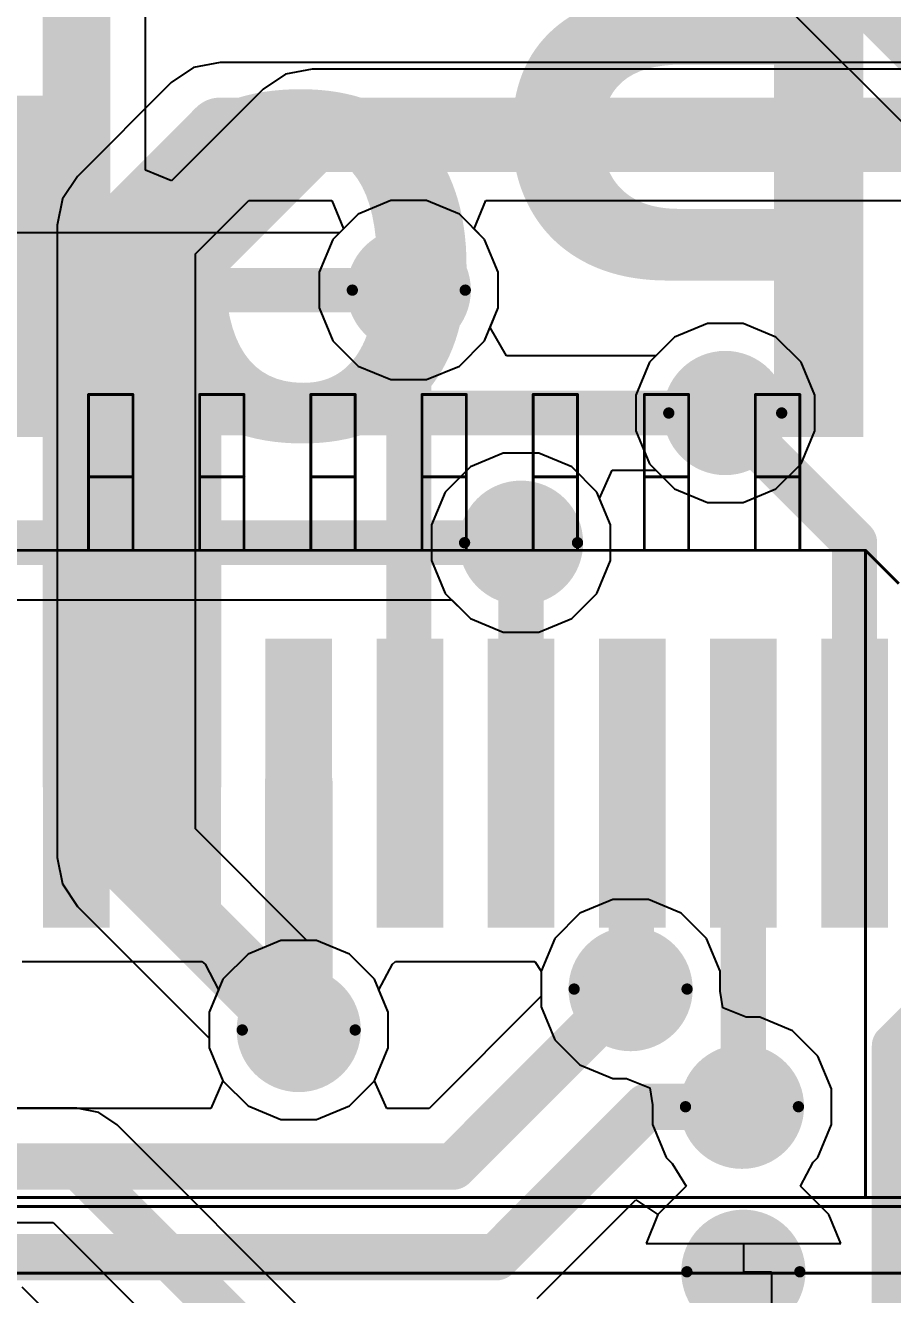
# Model space of a CAD drawing. Header units: inches. Extents: x 0 to 323, y -26 to 38.
# Drawn here: x 25.02 to 28.92, y 2.67 to 8.38 of the extents above; entities that cross this region are included whole.
import ezdxf

# ---------------------------------------------------------------- set-up
doc = ezdxf.new("R2010")
doc.units = ezdxf.units.IN
for name, color, linetype in [('Bottom Layer', 5, 'Continuous'), ('Bottom Overlay', 54, 'Continuous'), ('Bottom Solder', 6, 'Continuous'), ('Drill Drawing', 1, 'Continuous'), ('GND', 76, 'Continuous'), ('Mechanical 3', 76, 'Continuous'), ('Power', 16, 'Continuous'), ('Top Layer', 1, 'Continuous'), ('Top Paste', 8, 'Continuous'), ('Top Solder', 216, 'Continuous'), ('Via Holes', 16, 'Continuous')]:
    doc.layers.add(name, color=color, linetype=linetype)
doc.styles.add('Arial_Bold', font='', dxfattribs={"height": 0.2})
doc.styles.get('Arial_Bold').set_extended_font_data('Arial', bold=True)

# ---------------------------------------------------------------- blocks, each defined once
blk = doc.blocks.new('AFC01_S15FCC_00_25')
at = {"layer": 'Top Layer'}
for points in [[(-2.35, 0.69), (-2.65, 0.69), (-2.65, 1.99), (-2.35, 1.99)], [(-1.85, 0.69), (-2.15, 0.69), (-2.15, 1.99), (-1.85, 1.99)], [(-1.35, 0.69), (-1.65, 0.69), (-1.65, 1.99), (-1.35, 1.99)], [(-0.85, 0.69), (-1.15, 0.69), (-1.15, 1.99), (-0.85, 1.99)], [(-0.35, 0.69), (-0.65, 0.69), (-0.65, 1.99), (-0.35, 1.99)], [(0.15, 0.69), (-0.15, 0.69), (-0.15, 1.99), (0.15, 1.99)], [(0.65, 0.69), (0.35, 0.69), (0.35, 1.99), (0.65, 1.99)], [(1.15, 0.69), (0.85, 0.69), (0.85, 1.99), (1.15, 1.99)]]:
    blk.add_hatch(color=1, dxfattribs=at).paths.add_polyline_path(points)
at = {"layer": 'Top Paste'}
for points in [[(-2.35, 0.69), (-2.65, 0.69), (-2.65, 1.99), (-2.35, 1.99)], [(-1.85, 0.69), (-2.15, 0.69), (-2.15, 1.99), (-1.85, 1.99)], [(-1.35, 0.69), (-1.65, 0.69), (-1.65, 1.99), (-1.35, 1.99)], [(-0.85, 0.69), (-1.15, 0.69), (-1.15, 1.99), (-0.85, 1.99)], [(-0.35, 0.69), (-0.65, 0.69), (-0.65, 1.99), (-0.35, 1.99)], [(0.15, 0.69), (-0.15, 0.69), (-0.15, 1.99), (0.15, 1.99)], [(0.65, 0.69), (0.35, 0.69), (0.35, 1.99), (0.65, 1.99)], [(1.15, 0.69), (0.85, 0.69), (0.85, 1.99), (1.15, 1.99)]]:
    blk.add_hatch(color=8, dxfattribs=at).paths.add_polyline_path(points)
at = {"layer": 'Top Solder'}
for points in [[(-2.35, 0.69), (-2.65, 0.69), (-2.65, 1.99), (-2.35, 1.99)], [(-1.85, 0.69), (-2.15, 0.69), (-2.15, 1.99), (-1.85, 1.99)], [(-1.35, 0.69), (-1.65, 0.69), (-1.65, 1.99), (-1.35, 1.99)], [(-0.85, 0.69), (-1.15, 0.69), (-1.15, 1.99), (-0.85, 1.99)], [(-0.35, 0.69), (-0.65, 0.69), (-0.65, 1.99), (-0.35, 1.99)], [(0.15, 0.69), (-0.15, 0.69), (-0.15, 1.99), (0.15, 1.99)], [(0.65, 0.69), (0.35, 0.69), (0.35, 1.99), (0.65, 1.99)], [(1.15, 0.69), (0.85, 0.69), (0.85, 1.99), (1.15, 1.99)]]:
    blk.add_hatch(color=216, dxfattribs=at).paths.add_polyline_path(points)

msp = doc.modelspace()

# ---------------------------------------------------------------- hatches: boundary and pattern name
at = {"layer": 'Bottom Layer'}
h = msp.add_hatch(color=5, dxfattribs=at)
edge = h.paths.add_edge_path()
edge.add_arc((26.745, 7.1862), 0.25, 0, 360)
h = msp.add_hatch(color=5, dxfattribs=at)
edge = h.paths.add_edge_path()
edge.add_arc((28.1684, 6.6338), 0.25, 0, 360)
h = msp.add_hatch(color=5, dxfattribs=at)
edge = h.paths.add_edge_path()
edge.add_arc((27.25, 6.0506), 0.25, 0, 360)
h = msp.add_hatch(color=5, dxfattribs=at)
edge = h.paths.add_edge_path()
edge.add_arc((27.7428, 4.044), 0.25, 0, 360)
h = msp.add_hatch(color=5, dxfattribs=at)
edge = h.paths.add_edge_path()
edge.add_arc((26.25, 3.8601), 0.25, 0, 360)
h = msp.add_hatch(color=5, dxfattribs=at)
edge = h.paths.add_edge_path()
edge.add_arc((28.2437, 3.515), 0.25, 0, 360)
h = msp.add_hatch(color=5, dxfattribs=at)
edge = h.paths.add_edge_path()
edge.add_arc((28.25, 2.773), 0.25, 0, 360)
at = {"layer": 'Bottom Solder'}
h = msp.add_hatch(color=6, dxfattribs=at)
edge = h.paths.add_edge_path()
edge.add_arc((26.745, 7.1862), 0.15, 0, 360)
h = msp.add_hatch(color=6, dxfattribs=at)
edge = h.paths.add_edge_path()
edge.add_arc((28.1684, 6.6338), 0.15, 0, 360)
h = msp.add_hatch(color=6, dxfattribs=at)
edge = h.paths.add_edge_path()
edge.add_arc((27.25, 6.0506), 0.15, 0, 360)
h = msp.add_hatch(color=6, dxfattribs=at)
edge = h.paths.add_edge_path()
edge.add_arc((27.7428, 4.044), 0.15, 0, 360)
h = msp.add_hatch(color=6, dxfattribs=at)
edge = h.paths.add_edge_path()
edge.add_arc((26.25, 3.8601), 0.15, 0, 360)
h = msp.add_hatch(color=6, dxfattribs=at)
edge = h.paths.add_edge_path()
edge.add_arc((28.2437, 3.515), 0.15, 0, 360)
h = msp.add_hatch(color=6, dxfattribs=at)
edge = h.paths.add_edge_path()
edge.add_arc((28.25, 2.773), 0.15, 0, 360)
at = {"layer": 'GND'}
h = msp.add_hatch(color=76, dxfattribs=at)
edge = h.paths.add_edge_path()
edge.add_arc((26.745, 7.1862), 0.25, 0, 360)
h = msp.add_hatch(color=76, dxfattribs=at)
edge = h.paths.add_edge_path()
edge.add_arc((28.1684, 6.6338), 0.25, 0, 360)
h = msp.add_hatch(color=76, dxfattribs=at)
edge = h.paths.add_edge_path()
edge.add_arc((27.25, 6.0506), 0.25, 0, 360)
h = msp.add_hatch(color=76, dxfattribs=at)
edge = h.paths.add_edge_path()
edge.add_arc((27.7428, 4.044), 0.25, 0, 360)
h = msp.add_hatch(color=76, dxfattribs=at)
edge = h.paths.add_edge_path()
edge.add_arc((26.25, 3.8601), 0.25, 0, 360)
h = msp.add_hatch(color=76, dxfattribs=at)
edge = h.paths.add_edge_path()
edge.add_arc((28.2437, 3.515), 0.25, 0, 360)
h = msp.add_hatch(color=76, dxfattribs=at)
edge = h.paths.add_edge_path()
edge.add_arc((28.25, 2.773), 0.25, 0, 360)
at = {"layer": 'Power'}
h = msp.add_hatch(color=16, dxfattribs=at)
edge = h.paths.add_edge_path()
edge.add_arc((26.745, 7.1862), 0.25, 0, 360)
h = msp.add_hatch(color=16, dxfattribs=at)
edge = h.paths.add_edge_path()
edge.add_arc((28.1684, 6.6338), 0.25, 0, 360)
h = msp.add_hatch(color=16, dxfattribs=at)
edge = h.paths.add_edge_path()
edge.add_arc((27.25, 6.0506), 0.25, 0, 360)
h = msp.add_hatch(color=16, dxfattribs=at)
edge = h.paths.add_edge_path()
edge.add_arc((27.7428, 4.044), 0.25, 0, 360)
h = msp.add_hatch(color=16, dxfattribs=at)
edge = h.paths.add_edge_path()
edge.add_arc((26.25, 3.8601), 0.25, 0, 360)
h = msp.add_hatch(color=16, dxfattribs=at)
edge = h.paths.add_edge_path()
edge.add_arc((28.2437, 3.515), 0.25, 0, 360)
h = msp.add_hatch(color=16, dxfattribs=at)
edge = h.paths.add_edge_path()
edge.add_arc((28.25, 2.773), 0.25, 0, 360)
at = {"layer": 'Top Layer'}
h = msp.add_hatch(color=1, dxfattribs=at)
edge = h.paths.add_edge_path()
edge.add_arc((26.745, 7.1862), 0.25, 0, 360)
h = msp.add_hatch(color=1, dxfattribs=at)
edge = h.paths.add_edge_path()
edge.add_arc((28.1684, 6.6338), 0.25, 0, 360)
h = msp.add_hatch(color=1, dxfattribs=at)
edge = h.paths.add_edge_path()
edge.add_arc((27.25, 6.0506), 0.25, 0, 360)
h = msp.add_hatch(color=1, dxfattribs=at)
edge = h.paths.add_edge_path()
edge.add_arc((27.7428, 4.044), 0.25, 0, 360)
h = msp.add_hatch(color=1, dxfattribs=at)
edge = h.paths.add_edge_path()
edge.add_arc((26.25, 3.8601), 0.25, 0, 360)
h = msp.add_hatch(color=1, dxfattribs=at)
edge = h.paths.add_edge_path()
edge.add_arc((28.2437, 3.515), 0.25, 0, 360)
h = msp.add_hatch(color=1, dxfattribs=at)
edge = h.paths.add_edge_path()
edge.add_arc((28.25, 2.773), 0.25, 0, 360)
at = {"layer": 'Top Solder'}
h = msp.add_hatch(color=216, dxfattribs=at)
edge = h.paths.add_edge_path()
edge.add_arc((26.745, 7.1862), 0.15, 0, 360)
h = msp.add_hatch(color=216, dxfattribs=at)
edge = h.paths.add_edge_path()
edge.add_arc((28.1684, 6.6338), 0.15, 0, 360)
h = msp.add_hatch(color=216, dxfattribs=at)
edge = h.paths.add_edge_path()
edge.add_arc((27.25, 6.0506), 0.15, 0, 360)
h = msp.add_hatch(color=216, dxfattribs=at)
edge = h.paths.add_edge_path()
edge.add_arc((27.7428, 4.044), 0.15, 0, 360)
h = msp.add_hatch(color=216, dxfattribs=at)
edge = h.paths.add_edge_path()
edge.add_arc((26.25, 3.8601), 0.15, 0, 360)
h = msp.add_hatch(color=216, dxfattribs=at)
edge = h.paths.add_edge_path()
edge.add_arc((28.2437, 3.515), 0.15, 0, 360)
h = msp.add_hatch(color=216, dxfattribs=at)
edge = h.paths.add_edge_path()
edge.add_arc((28.25, 2.773), 0.15, 0, 360)
at = {"layer": 'Via Holes'}
h = msp.add_hatch(color=7, dxfattribs=at)
edge = h.paths.add_edge_path()
edge.add_arc((26.745, 7.1862), 0.15, 0, 360)
h = msp.add_hatch(color=7, dxfattribs=at)
edge = h.paths.add_edge_path()
edge.add_arc((28.1684, 6.6338), 0.15, 0, 360)
h = msp.add_hatch(color=7, dxfattribs=at)
edge = h.paths.add_edge_path()
edge.add_arc((27.25, 6.0506), 0.15, 0, 360)
h = msp.add_hatch(color=7, dxfattribs=at)
edge = h.paths.add_edge_path()
edge.add_arc((27.7428, 4.044), 0.15, 0, 360)
h = msp.add_hatch(color=7, dxfattribs=at)
edge = h.paths.add_edge_path()
edge.add_arc((26.25, 3.8601), 0.15, 0, 360)
h = msp.add_hatch(color=7, dxfattribs=at)
edge = h.paths.add_edge_path()
edge.add_arc((28.2437, 3.515), 0.15, 0, 360)
h = msp.add_hatch(color=7, dxfattribs=at)
edge = h.paths.add_edge_path()
edge.add_arc((28.25, 2.773), 0.15, 0, 360)

# ---------------------------------------------------------------- linework, layer by layer
at = {"layer": 'Bottom Layer'}
for p, q in [((25.7774, 8.1865), (25.6766, 8.1191)), ((25.8963, 8.2102), (25.7774, 8.1865)), ((32.7593, 8.2102), (25.8963, 8.2102)), ((25.6766, 8.1191), (25.2548, 7.6973)), ((25.2548, 7.6973), (25.1874, 7.5965)), ((25.1874, 7.5965), (25.1637, 7.4776)), ((25.7853, 7.3488), (26.0251, 7.5886)), ((26.0251, 7.5886), (26.3987, 7.5886)), ((26.3987, 7.5886), (26.4513, 7.4616)), ((27.0387, 7.4616), (27.0913, 7.5886)), ((27.0913, 7.5886), (32.888, 7.5886)), ((25.1637, 7.4776), (25.1637, 4.6356)), ((26.4513, 7.4616), (26.4039, 7.4142)), ((27.0862, 7.4142), (27.0387, 7.4616)), ((26.4039, 7.4142), (26.3426, 7.2663)), ((27.1474, 7.2663), (27.0862, 7.4142)), ((25.7853, 4.7644), (25.7853, 7.3488)), ((26.3426, 7.2663), (26.3426, 7.1062)), ((27.1474, 7.1062), (27.1474, 7.2663)), ((26.3426, 7.1062), (26.4039, 6.9583)), ((27.0862, 6.9583), (27.1474, 7.1062)), ((28.0884, 7.0362), (27.9405, 6.975)), ((28.2484, 7.0362), (28.0884, 7.0362)), ((28.3963, 6.975), (28.2484, 7.0362)), ((27.9405, 6.975), (27.8273, 6.8618)), ((28.5095, 6.8618), (28.3963, 6.975)), ((26.4039, 6.9583), (26.5171, 6.8451)), ((26.973, 6.8451), (27.0862, 6.9583)), ((27.8273, 6.8618), (27.766, 6.7139)), ((28.5708, 6.7139), (28.5095, 6.8618)), ((26.5171, 6.8451), (26.665, 6.7838)), ((26.8251, 6.7838), (26.973, 6.8451)), ((26.665, 6.7838), (26.8251, 6.7838)), ((27.766, 6.7139), (27.766, 6.5538)), ((28.5708, 6.5538), (28.5708, 6.7139)), ((27.766, 6.5538), (27.8273, 6.4059)), ((28.5095, 6.4059), (28.5708, 6.5538)), ((27.17, 6.453), (27.0221, 6.3918)), ((27.3301, 6.453), (27.17, 6.453)), ((27.478, 6.3918), (27.3301, 6.453)), ((27.0221, 6.3918), (26.9089, 6.2786)), ((27.5911, 6.2786), (27.478, 6.3918)), ((27.8273, 6.4059), (27.9405, 6.2927)), ((28.3963, 6.2927), (28.5095, 6.4059)), ((26.9089, 6.2786), (26.8476, 6.1307)), ((27.6524, 6.1307), (27.5911, 6.2786)), ((27.9405, 6.2927), (28.0884, 6.2314)), ((28.2484, 6.2314), (28.3963, 6.2927)), ((28.0884, 6.2314), (28.2484, 6.2314)), ((26.8476, 6.1307), (26.8476, 5.9706)), ((27.6524, 5.9706), (27.6524, 6.1307)), ((26.8476, 5.9706), (26.9089, 5.8227)), ((27.5911, 5.8227), (27.6524, 5.9706)), ((26.9089, 5.8227), (27.0221, 5.7095)), ((27.478, 5.7095), (27.5911, 5.8227)), ((27.0221, 5.7095), (27.17, 5.6482)), ((27.3301, 5.6482), (27.478, 5.7095)), ((27.17, 5.6482), (27.3301, 5.6482)), ((26.2871, 4.2625), (25.7853, 4.7644)), ((25.1637, 4.6356), (25.1874, 4.5167)), ((25.1874, 4.5167), (25.2548, 4.4159)), ((25.2548, 4.4159), (25.8476, 3.823)), ((27.6628, 4.4464), (27.5149, 4.3852)), ((27.8229, 4.4464), (27.6628, 4.4464)), ((27.9708, 4.3852), (27.8229, 4.4464)), ((27.5149, 4.3852), (27.4017, 4.272)), ((28.0839, 4.272), (27.9708, 4.3852)), ((26.3301, 4.2625), (26.2871, 4.2625)), ((26.478, 4.2013), (26.3301, 4.2625)), ((27.4017, 4.272), (27.3404, 4.1241)), ((28.1452, 4.1241), (28.0839, 4.272)), ((26.5912, 4.0881), (26.478, 4.2013)), ((27.3404, 4.1241), (27.3404, 3.964)), ((28.1452, 4.0348), (28.1452, 4.1241)), ((26.6524, 3.9402), (26.5912, 4.0881)), ((28.1571, 3.9593), (28.1452, 4.0348)), ((26.6524, 3.7801), (26.6524, 3.9402)), ((27.3404, 3.964), (27.4017, 3.8161)), ((28.2625, 3.9174), (28.1571, 3.9593)), ((28.3238, 3.9174), (28.2625, 3.9174)), ((28.4717, 3.8562), (28.3238, 3.9174)), ((28.5849, 3.743), (28.4717, 3.8562)), ((25.8476, 3.823), (25.8476, 3.7801)), ((25.8476, 3.7801), (25.9089, 3.6322)), ((26.5912, 3.6322), (26.6524, 3.7801)), ((27.4017, 3.8161), (27.5149, 3.7029)), ((28.6461, 3.5951), (28.5849, 3.743)), ((27.5149, 3.7029), (27.6628, 3.6416)), ((25.9089, 3.6322), (26.0221, 3.519)), ((26.478, 3.519), (26.5912, 3.6322)), ((27.6628, 3.6416), (27.724, 3.6416)), ((27.724, 3.6416), (27.8294, 3.5998)), ((27.8294, 3.5998), (27.8413, 3.5243)), ((28.6461, 3.435), (28.6461, 3.5951)), ((25.2519, 3.5085), (22.0534, 3.5085)), ((25.3503, 3.489), (25.2519, 3.5085)), ((25.4338, 3.4332), (25.3503, 3.489)), ((26.0221, 3.519), (26.17, 3.4577)), ((26.3301, 3.4577), (26.478, 3.519)), ((27.8413, 3.5243), (27.8413, 3.435)), ((26.369, 2.498), (25.4338, 3.4332)), ((26.17, 3.4577), (26.3301, 3.4577)), ((27.8413, 3.435), (27.9026, 3.2871)), ((28.5849, 3.2871), (28.6461, 3.435)), ((27.9026, 3.2871), (27.9299, 3.2598)), ((27.9299, 3.2598), (27.9933, 3.1572)), ((28.5067, 3.1572), (28.5638, 3.2661)), ((28.5638, 3.2661), (28.5849, 3.2871)), ((27.9933, 3.1572), (27.8658, 3.0298)), ((28.6342, 3.0298), (28.5067, 3.1572)), ((27.8658, 3.0298), (27.8121, 2.9)), ((28.6879, 2.9), (28.6342, 3.0298)), ((20.7369, 2.9939), (25.1453, 2.9939)), ((25.1453, 2.9939), (26.0804, 2.0587)), ((27.8121, 2.9), (28.6879, 2.9))]:
    msp.add_line(p, q, dxfattribs=at)
for points in [[(25.4745, 7.4776, 0.3048, 0.3048, 0), (25.8963, 7.8994, 0.3048, 0.3048, 0)], [(25.8963, 7.8994, 0.3048, 0.3048, 0), (32.888, 7.8994, 0.3048, 0.3048, 0)], [(25.4745, 4.6356, 0.3048, 0.3048, 0), (25.4745, 7.4776, 0.3048, 0.3048, 0)], [(25.4745, 4.6356, 0.3048, 0.3048, 0), (26.25, 3.8601, 0.3048, 0.3048, 0)], [(20.7369, 3.2512, 0.2, 0.2, 0), (25.2519, 3.2512, 0.2, 0.2, 0)], [(25.2519, 3.2512, 0.2, 0.2, 0), (26.2624, 2.2406, 0.2, 0.2, 0)]]:
    msp.add_lwpolyline(points, format="xyseb", dxfattribs=at)
for points in [[(25.8201, 7.8994, 0.1524, 0.1524, 1), (25.9725, 7.8994, 0.1524, 0.1524, 1)], [(25.8201, 7.8994, 0.1524, 0.1524, 1), (25.9725, 7.8994, 0.1524, 0.1524, 1)], [(25.3983, 7.4776, 0.1524, 0.1524, 1), (25.5507, 7.4776, 0.1524, 0.1524, 1)], [(25.3983, 7.4776, 0.1524, 0.1524, 1), (25.5507, 7.4776, 0.1524, 0.1524, 1)], [(25.3983, 4.6356, 0.1524, 0.1524, 1), (25.5507, 4.6356, 0.1524, 0.1524, 1)], [(25.3983, 4.6356, 0.1524, 0.1524, 1), (25.5507, 4.6356, 0.1524, 0.1524, 1)], [(26.1738, 3.8601, 0.1524, 0.1524, 1), (26.3262, 3.8601, 0.1524, 0.1524, 1)], [(25.2019, 3.2512, 0.1, 0.1, 1), (25.3019, 3.2512, 0.1, 0.1, 1)], [(25.2019, 3.2512, 0.1, 0.1, 1), (25.3019, 3.2512, 0.1, 0.1, 1)]]:
    msp.add_lwpolyline(points, format="xyseb", close=True, dxfattribs=at)
at = {"layer": 'Drill Drawing'}
for points in [[(26.999, 7.1862, 0.0508, 0.0508, 1), (26.491, 7.1862, 0.0508, 0.0508, 1)], [(26.4783, 7.1862, 0.0254, 0.0254, 1), (26.5037, 7.1862, 0.0254, 0.0254, 1)], [(26.9863, 7.1862, 0.0254, 0.0254, 1), (27.0117, 7.1862, 0.0254, 0.0254, 1)], [(28.4224, 6.6338, 0.0508, 0.0508, 1), (27.9144, 6.6338, 0.0508, 0.0508, 1)], [(27.9017, 6.6338, 0.0254, 0.0254, 1), (27.9271, 6.6338, 0.0254, 0.0254, 1)], [(28.4097, 6.6338, 0.0254, 0.0254, 1), (28.4351, 6.6338, 0.0254, 0.0254, 1)], [(27.504, 6.0506, 0.0508, 0.0508, 1), (26.996, 6.0506, 0.0508, 0.0508, 1)], [(26.9833, 6.0506, 0.0254, 0.0254, 1), (27.0087, 6.0506, 0.0254, 0.0254, 1)], [(27.4913, 6.0506, 0.0254, 0.0254, 1), (27.5167, 6.0506, 0.0254, 0.0254, 1)], [(27.9968, 4.044, 0.0508, 0.0508, 1), (27.4888, 4.044, 0.0508, 0.0508, 1)], [(26.504, 3.8601, 0.0508, 0.0508, 1), (25.996, 3.8601, 0.0508, 0.0508, 1)], [(27.4761, 4.044, 0.0254, 0.0254, 1), (27.5015, 4.044, 0.0254, 0.0254, 1)], [(27.9841, 4.044, 0.0254, 0.0254, 1), (28.0095, 4.044, 0.0254, 0.0254, 1)], [(25.9833, 3.8601, 0.0254, 0.0254, 1), (26.0087, 3.8601, 0.0254, 0.0254, 1)], [(26.4913, 3.8601, 0.0254, 0.0254, 1), (26.5167, 3.8601, 0.0254, 0.0254, 1)], [(28.4977, 3.515, 0.0508, 0.0508, 1), (27.9897, 3.515, 0.0508, 0.0508, 1)], [(27.977, 3.515, 0.0254, 0.0254, 1), (28.0024, 3.515, 0.0254, 0.0254, 1)], [(28.485, 3.515, 0.0254, 0.0254, 1), (28.5104, 3.515, 0.0254, 0.0254, 1)], [(28.504, 2.773, 0.0508, 0.0508, 1), (27.996, 2.773, 0.0508, 0.0508, 1)], [(27.9833, 2.773, 0.0254, 0.0254, 1), (28.0087, 2.773, 0.0254, 0.0254, 1)], [(28.4913, 2.773, 0.0254, 0.0254, 1), (28.5167, 2.773, 0.0254, 0.0254, 1)]]:
    msp.add_lwpolyline(points, format="xyseb", close=True, dxfattribs=at)
at = {"layer": 'GND'}
for p, q in [((26.665, 7.5886), (26.5171, 7.5274)), ((26.8251, 7.5886), (26.665, 7.5886)), ((26.973, 7.5274), (26.8251, 7.5886)), ((26.5171, 7.5274), (26.4039, 7.4142)), ((27.0862, 7.4142), (26.973, 7.5274)), ((26.4039, 7.4142), (26.3426, 7.2663)), ((27.1474, 7.2663), (27.0862, 7.4142)), ((26.3426, 7.2663), (26.3426, 7.1062)), ((27.1474, 7.1062), (27.1474, 7.2663)), ((26.3426, 7.1062), (26.4039, 6.9583)), ((27.0862, 6.9583), (27.1474, 7.1062)), ((28.0884, 7.0362), (27.9405, 6.975)), ((28.2484, 7.0362), (28.0884, 7.0362)), ((28.3963, 6.975), (28.2484, 7.0362)), ((27.9405, 6.975), (27.8273, 6.8618)), ((28.5095, 6.8618), (28.3963, 6.975)), ((26.4039, 6.9583), (26.5171, 6.8451)), ((26.973, 6.8451), (27.0862, 6.9583)), ((27.8273, 6.8618), (27.766, 6.7139)), ((28.5708, 6.7139), (28.5095, 6.8618)), ((26.5171, 6.8451), (26.665, 6.7838)), ((26.8251, 6.7838), (26.973, 6.8451)), ((26.665, 6.7838), (26.8251, 6.7838)), ((27.766, 6.7139), (27.766, 6.5538)), ((28.5708, 6.5538), (28.5708, 6.7139)), ((27.766, 6.5538), (27.8273, 6.4059)), ((28.5095, 6.4059), (28.5708, 6.5538)), ((27.17, 6.453), (27.0221, 6.3918)), ((27.3301, 6.453), (27.17, 6.453)), ((27.478, 6.3918), (27.3301, 6.453)), ((27.0221, 6.3918), (26.9089, 6.2786)), ((27.5911, 6.2786), (27.478, 6.3918)), ((27.8273, 6.4059), (27.9405, 6.2927)), ((28.3963, 6.2927), (28.5095, 6.4059)), ((26.9089, 6.2786), (26.8476, 6.1307)), ((27.6524, 6.1307), (27.5911, 6.2786)), ((27.9405, 6.2927), (28.0884, 6.2314)), ((28.2484, 6.2314), (28.3963, 6.2927)), ((28.0884, 6.2314), (28.2484, 6.2314)), ((26.8476, 6.1307), (26.8476, 5.9706)), ((27.6524, 5.9706), (27.6524, 6.1307)), ((26.8476, 5.9706), (26.9089, 5.8227)), ((27.5911, 5.8227), (27.6524, 5.9706)), ((26.9089, 5.8227), (27.0221, 5.7095)), ((27.478, 5.7095), (27.5911, 5.8227)), ((27.0221, 5.7095), (27.17, 5.6482)), ((27.3301, 5.6482), (27.478, 5.7095)), ((27.17, 5.6482), (27.3301, 5.6482)), ((27.6628, 4.4464), (27.5149, 4.3852)), ((27.8229, 4.4464), (27.6628, 4.4464)), ((27.9708, 4.3852), (27.8229, 4.4464)), ((27.5149, 4.3852), (27.4017, 4.272)), ((28.0839, 4.272), (27.9708, 4.3852)), ((26.17, 4.2625), (26.0221, 4.2013)), ((26.3301, 4.2625), (26.17, 4.2625)), ((26.478, 4.2013), (26.3301, 4.2625)), ((27.4017, 4.272), (27.3404, 4.1241)), ((28.1452, 4.1241), (28.0839, 4.272)), ((26.0221, 4.2013), (25.9089, 4.0881)), ((26.5912, 4.0881), (26.478, 4.2013)), ((27.3404, 4.1241), (27.3404, 3.964)), ((28.1452, 4.0348), (28.1452, 4.1241)), ((25.9089, 4.0881), (25.8476, 3.9402)), ((26.6524, 3.9402), (26.5912, 4.0881)), ((28.1571, 3.9593), (28.1452, 4.0348)), ((25.8476, 3.9402), (25.8476, 3.7801)), ((26.6524, 3.7801), (26.6524, 3.9402)), ((27.3404, 3.964), (27.4017, 3.8161)), ((28.2625, 3.9174), (28.1571, 3.9593)), ((28.3238, 3.9174), (28.2625, 3.9174)), ((28.4717, 3.8562), (28.3238, 3.9174)), ((28.5849, 3.743), (28.4717, 3.8562)), ((25.8476, 3.7801), (25.9089, 3.6322)), ((26.5912, 3.6322), (26.6524, 3.7801)), ((27.4017, 3.8161), (27.5149, 3.7029)), ((28.6461, 3.5951), (28.5849, 3.743)), ((27.5149, 3.7029), (27.6628, 3.6416)), ((25.9089, 3.6322), (26.0221, 3.519)), ((26.478, 3.519), (26.5912, 3.6322)), ((27.6628, 3.6416), (27.724, 3.6416)), ((27.724, 3.6416), (27.8294, 3.5998)), ((27.8294, 3.5998), (27.8413, 3.5243)), ((28.6461, 3.435), (28.6461, 3.5951)), ((26.0221, 3.519), (26.17, 3.4577)), ((26.3301, 3.4577), (26.478, 3.519)), ((27.8413, 3.5243), (27.8413, 3.435)), ((26.17, 3.4577), (26.3301, 3.4577)), ((27.8413, 3.435), (27.9026, 3.2871)), ((28.5849, 3.2871), (28.6461, 3.435)), ((27.9026, 3.2871), (27.9299, 3.2598)), ((27.9299, 3.2598), (27.9933, 3.1572)), ((28.5067, 3.1572), (28.5638, 3.2661)), ((28.5638, 3.2661), (28.5849, 3.2871)), ((27.9933, 3.1572), (27.8658, 3.0298)), ((28.6342, 3.0298), (28.5067, 3.1572)), ((27.8658, 3.0298), (27.8121, 2.9)), ((28.6879, 2.9), (28.6342, 3.0298)), ((27.8121, 2.9), (28.6879, 2.9))]:
    msp.add_line(p, q, dxfattribs=at)
at = {"layer": 'Mechanical 3'}
for points in [[(25.3042, 6.0168, 0.0127, 0.0127, 0), (25.3042, 6.7168, 0.0127, 0.0127, 0)], [(25.3042, 6.7168, 0.0127, 0.0127, 0), (25.5042, 6.7168, 0.0127, 0.0127, 0)], [(25.5042, 6.0168, 0.0127, 0.0127, 0), (25.5042, 6.7168, 0.0127, 0.0127, 0)], [(25.8042, 6.0168, 0.0127, 0.0127, 0), (25.8042, 6.7168, 0.0127, 0.0127, 0)], [(25.8042, 6.7168, 0.0127, 0.0127, 0), (26.0042, 6.7168, 0.0127, 0.0127, 0)], [(26.0042, 6.0168, 0.0127, 0.0127, 0), (26.0042, 6.7168, 0.0127, 0.0127, 0)], [(26.3042, 6.0168, 0.0127, 0.0127, 0), (26.3042, 6.7168, 0.0127, 0.0127, 0)], [(26.3042, 6.7168, 0.0127, 0.0127, 0), (26.5042, 6.7168, 0.0127, 0.0127, 0)], [(26.5042, 6.0168, 0.0127, 0.0127, 0), (26.5042, 6.7168, 0.0127, 0.0127, 0)], [(26.8042, 6.0168, 0.0127, 0.0127, 0), (26.8042, 6.7168, 0.0127, 0.0127, 0)], [(26.8042, 6.7168, 0.0127, 0.0127, 0), (27.0042, 6.7168, 0.0127, 0.0127, 0)], [(27.0042, 6.0168, 0.0127, 0.0127, 0), (27.0042, 6.7168, 0.0127, 0.0127, 0)], [(27.3042, 6.7168, 0.0127, 0.0127, 0), (27.5042, 6.7168, 0.0127, 0.0127, 0)], [(27.3042, 6.0168, 0.0127, 0.0127, 0), (27.3042, 6.7168, 0.0127, 0.0127, 0)], [(27.5042, 6.0168, 0.0127, 0.0127, 0), (27.5042, 6.7168, 0.0127, 0.0127, 0)], [(27.8042, 6.0168, 0.0127, 0.0127, 0), (27.8042, 6.7168, 0.0127, 0.0127, 0)], [(27.8042, 6.7168, 0.0127, 0.0127, 0), (28.0042, 6.7168, 0.0127, 0.0127, 0)], [(28.0042, 6.0168, 0.0127, 0.0127, 0), (28.0042, 6.7168, 0.0127, 0.0127, 0)], [(28.3042, 6.0168, 0.0127, 0.0127, 0), (28.3042, 6.7168, 0.0127, 0.0127, 0)], [(28.3042, 6.7168, 0.0127, 0.0127, 0), (28.5042, 6.7168, 0.0127, 0.0127, 0)], [(28.5042, 6.0168, 0.0127, 0.0127, 0), (28.5042, 6.7168, 0.0127, 0.0127, 0)], [(25.3042, 6.3468, 0.0127, 0.0127, 0), (25.5042, 6.3468, 0.0127, 0.0127, 0)], [(25.8042, 6.3468, 0.0127, 0.0127, 0), (26.0042, 6.3468, 0.0127, 0.0127, 0)], [(26.3042, 6.3468, 0.0127, 0.0127, 0), (26.5042, 6.3468, 0.0127, 0.0127, 0)], [(26.8042, 6.3468, 0.0127, 0.0127, 0), (27.0042, 6.3468, 0.0127, 0.0127, 0)], [(27.3042, 6.3468, 0.0127, 0.0127, 0), (27.5042, 6.3468, 0.0127, 0.0127, 0)], [(27.8042, 6.3468, 0.0127, 0.0127, 0), (28.0042, 6.3468, 0.0127, 0.0127, 0)], [(28.3042, 6.3468, 0.0127, 0.0127, 0), (28.5042, 6.3468, 0.0127, 0.0127, 0)], [(23.4992, 6.0168, 0.0127, 0.0127, 0), (28.7992, 6.0168, 0.0127, 0.0127, 0)], [(28.7992, 6.0168, 0.0127, 0.0127, 0), (28.9492, 5.8668, 0.0127, 0.0127, 0)], [(28.7992, 3.1068, 0.0127, 0.0127, 0), (28.7992, 6.0168, 0.0127, 0.0127, 0)], [(21.7792, 3.1068, 0.0127, 0.0127, 0), (30.5192, 3.1068, 0.0127, 0.0127, 0)], [(21.2342, 3.0668, 0.0127, 0.0127, 0), (31.0642, 3.0668, 0.0127, 0.0127, 0)], [(21.2342, 2.7668, 0.0127, 0.0127, 0), (31.0642, 2.7668, 0.0127, 0.0127, 0)]]:
    msp.add_lwpolyline(points, format="xyseb", dxfattribs=at)
for points in [[(25.301, 6.7168, 0.00635, 0.00635, 1), (25.3074, 6.7168, 0.00635, 0.00635, 1)], [(25.301, 6.7168, 0.00635, 0.00635, 1), (25.3074, 6.7168, 0.00635, 0.00635, 1)], [(25.501, 6.7168, 0.00635, 0.00635, 1), (25.5074, 6.7168, 0.00635, 0.00635, 1)], [(25.501, 6.7168, 0.00635, 0.00635, 1), (25.5074, 6.7168, 0.00635, 0.00635, 1)], [(25.801, 6.7168, 0.00635, 0.00635, 1), (25.8074, 6.7168, 0.00635, 0.00635, 1)], [(25.801, 6.7168, 0.00635, 0.00635, 1), (25.8074, 6.7168, 0.00635, 0.00635, 1)], [(26.001, 6.7168, 0.00635, 0.00635, 1), (26.0074, 6.7168, 0.00635, 0.00635, 1)], [(26.001, 6.7168, 0.00635, 0.00635, 1), (26.0074, 6.7168, 0.00635, 0.00635, 1)], [(26.301, 6.7168, 0.00635, 0.00635, 1), (26.3074, 6.7168, 0.00635, 0.00635, 1)], [(26.301, 6.7168, 0.00635, 0.00635, 1), (26.3074, 6.7168, 0.00635, 0.00635, 1)], [(26.501, 6.7168, 0.00635, 0.00635, 1), (26.5074, 6.7168, 0.00635, 0.00635, 1)], [(26.501, 6.7168, 0.00635, 0.00635, 1), (26.5074, 6.7168, 0.00635, 0.00635, 1)], [(26.801, 6.7168, 0.00635, 0.00635, 1), (26.8074, 6.7168, 0.00635, 0.00635, 1)], [(26.801, 6.7168, 0.00635, 0.00635, 1), (26.8074, 6.7168, 0.00635, 0.00635, 1)], [(27.001, 6.7168, 0.00635, 0.00635, 1), (27.0074, 6.7168, 0.00635, 0.00635, 1)], [(27.001, 6.7168, 0.00635, 0.00635, 1), (27.0074, 6.7168, 0.00635, 0.00635, 1)], [(27.301, 6.7168, 0.00635, 0.00635, 1), (27.3074, 6.7168, 0.00635, 0.00635, 1)], [(27.301, 6.7168, 0.00635, 0.00635, 1), (27.3074, 6.7168, 0.00635, 0.00635, 1)], [(27.501, 6.7168, 0.00635, 0.00635, 1), (27.5074, 6.7168, 0.00635, 0.00635, 1)], [(27.501, 6.7168, 0.00635, 0.00635, 1), (27.5074, 6.7168, 0.00635, 0.00635, 1)], [(27.801, 6.7168, 0.00635, 0.00635, 1), (27.8074, 6.7168, 0.00635, 0.00635, 1)], [(27.801, 6.7168, 0.00635, 0.00635, 1), (27.8074, 6.7168, 0.00635, 0.00635, 1)], [(28.001, 6.7168, 0.00635, 0.00635, 1), (28.0074, 6.7168, 0.00635, 0.00635, 1)], [(28.001, 6.7168, 0.00635, 0.00635, 1), (28.0074, 6.7168, 0.00635, 0.00635, 1)], [(28.301, 6.7168, 0.00635, 0.00635, 1), (28.3074, 6.7168, 0.00635, 0.00635, 1)], [(28.301, 6.7168, 0.00635, 0.00635, 1), (28.3074, 6.7168, 0.00635, 0.00635, 1)], [(28.501, 6.7168, 0.00635, 0.00635, 1), (28.5074, 6.7168, 0.00635, 0.00635, 1)], [(28.501, 6.7168, 0.00635, 0.00635, 1), (28.5074, 6.7168, 0.00635, 0.00635, 1)], [(25.301, 6.3468, 0.00635, 0.00635, 1), (25.3074, 6.3468, 0.00635, 0.00635, 1)], [(25.501, 6.3468, 0.00635, 0.00635, 1), (25.5074, 6.3468, 0.00635, 0.00635, 1)], [(25.801, 6.3468, 0.00635, 0.00635, 1), (25.8074, 6.3468, 0.00635, 0.00635, 1)], [(26.001, 6.3468, 0.00635, 0.00635, 1), (26.0074, 6.3468, 0.00635, 0.00635, 1)], [(26.301, 6.3468, 0.00635, 0.00635, 1), (26.3074, 6.3468, 0.00635, 0.00635, 1)], [(26.501, 6.3468, 0.00635, 0.00635, 1), (26.5074, 6.3468, 0.00635, 0.00635, 1)], [(26.801, 6.3468, 0.00635, 0.00635, 1), (26.8074, 6.3468, 0.00635, 0.00635, 1)], [(27.001, 6.3468, 0.00635, 0.00635, 1), (27.0074, 6.3468, 0.00635, 0.00635, 1)], [(27.301, 6.3468, 0.00635, 0.00635, 1), (27.3074, 6.3468, 0.00635, 0.00635, 1)], [(27.501, 6.3468, 0.00635, 0.00635, 1), (27.5074, 6.3468, 0.00635, 0.00635, 1)], [(27.801, 6.3468, 0.00635, 0.00635, 1), (27.8074, 6.3468, 0.00635, 0.00635, 1)], [(28.001, 6.3468, 0.00635, 0.00635, 1), (28.0074, 6.3468, 0.00635, 0.00635, 1)], [(28.301, 6.3468, 0.00635, 0.00635, 1), (28.3074, 6.3468, 0.00635, 0.00635, 1)], [(28.501, 6.3468, 0.00635, 0.00635, 1), (28.5074, 6.3468, 0.00635, 0.00635, 1)], [(25.301, 6.0168, 0.00635, 0.00635, 1), (25.3074, 6.0168, 0.00635, 0.00635, 1)], [(25.501, 6.0168, 0.00635, 0.00635, 1), (25.5074, 6.0168, 0.00635, 0.00635, 1)], [(25.801, 6.0168, 0.00635, 0.00635, 1), (25.8074, 6.0168, 0.00635, 0.00635, 1)], [(26.001, 6.0168, 0.00635, 0.00635, 1), (26.0074, 6.0168, 0.00635, 0.00635, 1)], [(26.301, 6.0168, 0.00635, 0.00635, 1), (26.3074, 6.0168, 0.00635, 0.00635, 1)], [(26.501, 6.0168, 0.00635, 0.00635, 1), (26.5074, 6.0168, 0.00635, 0.00635, 1)], [(26.801, 6.0168, 0.00635, 0.00635, 1), (26.8074, 6.0168, 0.00635, 0.00635, 1)], [(27.001, 6.0168, 0.00635, 0.00635, 1), (27.0074, 6.0168, 0.00635, 0.00635, 1)], [(27.301, 6.0168, 0.00635, 0.00635, 1), (27.3074, 6.0168, 0.00635, 0.00635, 1)], [(27.501, 6.0168, 0.00635, 0.00635, 1), (27.5074, 6.0168, 0.00635, 0.00635, 1)], [(27.801, 6.0168, 0.00635, 0.00635, 1), (27.8074, 6.0168, 0.00635, 0.00635, 1)], [(28.001, 6.0168, 0.00635, 0.00635, 1), (28.0074, 6.0168, 0.00635, 0.00635, 1)], [(28.301, 6.0168, 0.00635, 0.00635, 1), (28.3074, 6.0168, 0.00635, 0.00635, 1)], [(28.501, 6.0168, 0.00635, 0.00635, 1), (28.5074, 6.0168, 0.00635, 0.00635, 1)], [(28.796, 6.0168, 0.00635, 0.00635, 1), (28.8024, 6.0168, 0.00635, 0.00635, 1)], [(28.796, 6.0168, 0.00635, 0.00635, 1), (28.8024, 6.0168, 0.00635, 0.00635, 1)], [(28.796, 6.0168, 0.00635, 0.00635, 1), (28.8024, 6.0168, 0.00635, 0.00635, 1)], [(28.796, 3.1068, 0.00635, 0.00635, 1), (28.8024, 3.1068, 0.00635, 0.00635, 1)]]:
    msp.add_lwpolyline(points, format="xyseb", close=True, dxfattribs=at)
at = {"layer": 'Power'}
for p, q in [((27.4072, 9.4972), (29.3357, 7.5688)), ((26.665, 7.5886), (26.5171, 7.5274)), ((26.8251, 7.5886), (26.665, 7.5886)), ((26.973, 7.5274), (26.8251, 7.5886)), ((26.5171, 7.5274), (26.4333, 7.4436)), ((27.0862, 7.4142), (26.973, 7.5274)), ((26.4333, 7.4436), (22.4704, 7.4436)), ((27.1474, 7.2663), (27.0862, 7.4142)), ((27.1474, 7.1062), (27.1474, 7.2663)), ((27.111, 7.0182), (27.1474, 7.1062)), ((28.0884, 7.0362), (27.9405, 6.975)), ((28.2484, 7.0362), (28.0884, 7.0362)), ((28.3963, 6.975), (28.2484, 7.0362)), ((27.185, 6.8912), (27.111, 7.0182)), ((27.9405, 6.975), (27.8567, 6.8912)), ((28.5095, 6.8618), (28.3963, 6.975)), ((27.8567, 6.8912), (27.185, 6.8912)), ((28.5708, 6.7139), (28.5095, 6.8618)), ((28.5708, 6.5538), (28.5708, 6.7139)), ((28.5095, 6.4059), (28.5708, 6.5538)), ((28.3963, 6.2927), (28.5095, 6.4059)), ((27.6032, 6.2495), (27.6592, 6.3765)), ((27.6592, 6.3765), (27.8567, 6.3765)), ((27.8567, 6.3765), (27.9405, 6.2927)), ((27.9405, 6.2927), (28.0884, 6.2314)), ((28.2484, 6.2314), (28.3963, 6.2927)), ((27.6524, 6.1307), (27.6032, 6.2495)), ((28.0884, 6.2314), (28.2484, 6.2314)), ((27.6524, 5.9706), (27.6524, 6.1307)), ((27.5911, 5.8227), (27.6524, 5.9706)), ((27.478, 5.7095), (27.5911, 5.8227)), ((22.6606, 5.7933), (26.9383, 5.7933)), ((26.9383, 5.7933), (27.0221, 5.7095)), ((27.0221, 5.7095), (27.17, 5.6482)), ((27.3301, 5.6482), (27.478, 5.7095)), ((27.17, 5.6482), (27.3301, 5.6482)), ((27.6628, 4.4464), (27.5149, 4.3852)), ((27.8229, 4.4464), (27.6628, 4.4464)), ((27.9708, 4.3852), (27.8229, 4.4464)), ((27.5149, 4.3852), (27.4017, 4.272)), ((28.0839, 4.272), (27.9708, 4.3852)), ((26.17, 4.2625), (26.0221, 4.2013)), ((26.3301, 4.2625), (26.17, 4.2625)), ((26.478, 4.2013), (26.3301, 4.2625)), ((27.4017, 4.272), (27.3404, 4.1241)), ((28.1452, 4.1241), (28.0839, 4.272)), ((26.0221, 4.2013), (25.9089, 4.0881)), ((26.5912, 4.0881), (26.478, 4.2013)), ((27.3404, 4.1241), (27.3404, 4.0115)), ((28.1452, 4.0348), (28.1452, 4.1241)), ((25.9089, 4.0881), (25.8476, 3.9402)), ((26.6524, 3.9402), (26.5912, 4.0881)), ((27.3404, 4.0115), (26.8364, 3.5076)), ((28.1571, 3.9593), (28.1452, 4.0348)), ((25.8476, 3.9402), (25.8476, 3.7801)), ((26.6524, 3.7801), (26.6524, 3.9402)), ((28.2625, 3.9174), (28.1571, 3.9593)), ((28.3238, 3.9174), (28.2625, 3.9174)), ((28.4717, 3.8562), (28.3238, 3.9174)), ((28.5849, 3.743), (28.4717, 3.8562)), ((25.8476, 3.7801), (25.9089, 3.6322)), ((26.5912, 3.6322), (26.6524, 3.7801)), ((28.6461, 3.5951), (28.5849, 3.743)), ((25.9089, 3.6322), (25.8539, 3.5076)), ((26.6461, 3.5076), (26.5912, 3.6322)), ((28.6461, 3.435), (28.6461, 3.5951)), ((25.8539, 3.5076), (22.0524, 3.5076)), ((26.8364, 3.5076), (26.6461, 3.5076)), ((28.5849, 3.2871), (28.6461, 3.435)), ((28.5067, 3.1572), (28.5638, 3.2661)), ((28.5638, 3.2661), (28.5849, 3.2871)), ((28.6342, 3.0298), (28.5067, 3.1572)), ((27.3228, 2.6531), (27.7666, 3.0969)), ((27.7666, 3.0969), (27.8658, 3.0298)), ((27.8658, 3.0298), (27.8121, 2.9)), ((28.6879, 2.9), (28.6342, 3.0298)), ((27.8121, 2.9), (28.6879, 2.9))]:
    msp.add_line(p, q, dxfattribs=at)
for points in [[(27.5788, 9.9116, 0.508, 0.508, 0), (29.75, 7.7404, 0.508, 0.508, 0)], [(22.4704, 7.1862, 0.2, 0.2, 0), (26.745, 7.1862, 0.2, 0.2, 0)], [(22.5122, 6.6338, 0.2, 0.2, 0), (28.1684, 6.6338, 0.2, 0.2, 0)], [(22.554, 6.0506, 0.2, 0.2, 0), (27.25, 6.0506, 0.2, 0.2, 0)], [(26.9448, 3.246, 0.2083, 0.2083, 0), (27.7428, 4.044, 0.2083, 0.2083, 0)], [(27.1378, 2.838, 0.2083, 0.2083, 0), (27.8148, 3.515, 0.2083, 0.2083, 0)], [(27.8148, 3.515, 0.2083, 0.2083, 0), (28.2437, 3.515, 0.2083, 0.2083, 0)], [(19.9735, 3.246, 0.2083, 0.2083, 0), (26.9448, 3.246, 0.2083, 0.2083, 0)], [(19.6598, 2.838, 0.2083, 0.2083, 0), (27.1378, 2.838, 0.2083, 0.2083, 0)]]:
    msp.add_lwpolyline(points, format="xyseb", dxfattribs=at)
for points in [[(26.695, 7.1862, 0.1, 0.1, 1), (26.795, 7.1862, 0.1, 0.1, 1)], [(28.1184, 6.6338, 0.1, 0.1, 1), (28.2184, 6.6338, 0.1, 0.1, 1)], [(27.2, 6.0506, 0.1, 0.1, 1), (27.3, 6.0506, 0.1, 0.1, 1)], [(27.6907, 4.044, 0.1041, 0.1041, 1), (27.7949, 4.044, 0.1041, 0.1041, 1)], [(27.7627, 3.515, 0.1041, 0.1041, 1), (27.8669, 3.515, 0.1041, 0.1041, 1)], [(27.7627, 3.515, 0.1041, 0.1041, 1), (27.8669, 3.515, 0.1041, 0.1041, 1)], [(28.1917, 3.515, 0.1041, 0.1041, 1), (28.2958, 3.515, 0.1041, 0.1041, 1)], [(26.8927, 3.246, 0.1041, 0.1041, 1), (26.9968, 3.246, 0.1041, 0.1041, 1)], [(26.8927, 3.246, 0.1041, 0.1041, 1), (26.9968, 3.246, 0.1041, 0.1041, 1)], [(27.0858, 2.838, 0.1041, 0.1041, 1), (27.1899, 2.838, 0.1041, 0.1041, 1)], [(27.0858, 2.838, 0.1041, 0.1041, 1), (27.1899, 2.838, 0.1041, 0.1041, 1)]]:
    msp.add_lwpolyline(points, format="xyseb", close=True, dxfattribs=at)
at = {"layer": 'Top Layer'}
for p, q in [((25.5608, 7.7258), (25.5608, 10.2342)), ((26.3097, 8.18), (26.1907, 8.1564)), ((29.994, 8.18), (26.3097, 8.18)), ((26.1907, 8.1564), (26.0899, 8.089)), ((26.0899, 8.089), (25.6781, 7.6772)), ((25.6781, 7.6772), (25.5608, 7.7258)), ((25.0064, 4.1676), (25.8148, 4.1676)), ((25.8148, 4.1676), (25.8286, 4.156)), ((26.6714, 4.156), (26.6852, 4.1676)), ((26.6852, 4.1676), (27.3113, 4.1676)), ((27.3113, 4.1676), (27.3404, 4.1241)), ((25.8286, 4.156), (25.8892, 4.0406)), ((26.6108, 4.0406), (26.6714, 4.156)), ((27.3404, 4.1241), (27.3404, 3.964)), ((25.8892, 4.0406), (25.8476, 3.9402)), ((26.6524, 3.9402), (26.6108, 4.0406)), ((25.8476, 3.9402), (25.8476, 3.7801)), ((26.6524, 3.7801), (26.6524, 3.9402)), ((27.3404, 3.964), (27.4017, 3.8161)), ((25.8476, 3.7801), (25.9089, 3.6322)), ((26.5912, 3.6322), (26.6524, 3.7801)), ((27.4017, 3.8161), (27.5149, 3.7029)), ((27.5149, 3.7029), (27.6628, 3.6416)), ((25.9089, 3.6322), (26.0221, 3.519)), ((26.478, 3.519), (26.5912, 3.6322)), ((27.6628, 3.6416), (27.724, 3.6416)), ((27.724, 3.6416), (27.8294, 3.5998)), ((27.8294, 3.5998), (27.8413, 3.5243)), ((26.0221, 3.519), (26.17, 3.4577)), ((26.3301, 3.4577), (26.478, 3.519)), ((27.8413, 3.5243), (27.8413, 3.435)), ((26.17, 3.4577), (26.3301, 3.4577)), ((27.8413, 3.435), (27.9026, 3.2871)), ((27.9026, 3.2871), (27.9299, 3.2598)), ((27.9299, 3.2598), (27.9933, 3.1572)), ((27.9933, 3.1572), (27.8658, 3.0298)), ((27.8658, 3.0298), (27.8121, 2.9)), ((27.8121, 2.9), (28.25, 2.9)), ((28.25, 2.9), (28.25, 2.773)), ((28.25, 2.773), (28.377, 2.773)), ((28.377, 2.773), (28.377, 2.3351)), ((25.4384, 2.2722), (25.0064, 2.7042))]:
    msp.add_line(p, q, dxfattribs=at)
for points in [[(25.25, 4.97, 0.3048, 0.3048, 0), (25.25, 10.3629, 0.3048, 0.3048, 0)], [(25.75, 7.3096, 0.3048, 0.3048, 0), (26.3097, 7.8693, 0.3048, 0.3048, 0)], [(26.3097, 7.8693, 0.3048, 0.3048, 0), (31.9961, 7.8693, 0.3048, 0.3048, 0)], [(25.75, 4.97, 0.3048, 0.3048, 0), (25.75, 7.3096, 0.3048, 0.3048, 0)], [(26.745, 4.975, 0.2032, 0.2032, 0), (26.745, 7.1862, 0.2032, 0.2032, 0)], [(28.1684, 6.6338, 0.2032, 0.2032, 0), (28.75, 6.0522, 0.2032, 0.2032, 0)], [(27.25, 4.97, 0.2032, 0.2032, 0), (27.25, 6.0506, 0.2032, 0.2032, 0)], [(28.75, 4.97, 0.2032, 0.2032, 0), (28.75, 6.0522, 0.2032, 0.2032, 0)], [(26.25, 3.8601, 0.3048, 0.3048, 0), (26.25, 4.97, 0.3048, 0.3048, 0)], [(27.7464, 4.9664, 0.2032, 0.2032, 0), (27.75, 4.97, 0.2032, 0.2032, 0)], [(27.7464, 4.0476, 0.2032, 0.2032, 0), (27.7464, 4.9664, 0.2032, 0.2032, 0)], [(28.25, 3.5213, 0.2032, 0.2032, 0), (28.25, 4.97, 0.2032, 0.2032, 0)], [(28.9294, 3.7885, 0.2032, 0.2032, 0), (29.25, 4.1091, 0.2032, 0.2032, 0)], [(27.7428, 4.044, 0.2032, 0.2032, 0), (27.7464, 4.0476, 0.2032, 0.2032, 0)], [(28.9294, 2.2406, 0.2032, 0.2032, 0), (28.9294, 3.7885, 0.2032, 0.2032, 0)], [(28.2437, 3.515, 0.2032, 0.2032, 0), (28.25, 3.5213, 0.2032, 0.2032, 0)]]:
    msp.add_lwpolyline(points, format="xyseb", dxfattribs=at)
for points in [[(26.2335, 7.8693, 0.1524, 0.1524, 1), (26.3859, 7.8693, 0.1524, 0.1524, 1)], [(26.2335, 7.8693, 0.1524, 0.1524, 1), (26.3859, 7.8693, 0.1524, 0.1524, 1)], [(25.6738, 7.3096, 0.1524, 0.1524, 1), (25.8262, 7.3096, 0.1524, 0.1524, 1)], [(25.6738, 7.3096, 0.1524, 0.1524, 1), (25.8262, 7.3096, 0.1524, 0.1524, 1)], [(26.6942, 7.1862, 0.1016, 0.1016, 1), (26.7958, 7.1862, 0.1016, 0.1016, 1)], [(28.1176, 6.6338, 0.1016, 0.1016, 1), (28.2192, 6.6338, 0.1016, 0.1016, 1)], [(27.1992, 6.0506, 0.1016, 0.1016, 1), (27.3008, 6.0506, 0.1016, 0.1016, 1)], [(28.6992, 6.0522, 0.1016, 0.1016, 1), (28.8008, 6.0522, 0.1016, 0.1016, 1)], [(28.6992, 6.0522, 0.1016, 0.1016, 1), (28.8008, 6.0522, 0.1016, 0.1016, 1)], [(25.1738, 4.97, 0.1524, 0.1524, 1), (25.3262, 4.97, 0.1524, 0.1524, 1)], [(25.6738, 4.97, 0.1524, 0.1524, 1), (25.8262, 4.97, 0.1524, 0.1524, 1)], [(26.1738, 4.97, 0.1524, 0.1524, 1), (26.3262, 4.97, 0.1524, 0.1524, 1)], [(26.6942, 4.975, 0.1016, 0.1016, 1), (26.7958, 4.975, 0.1016, 0.1016, 1)], [(27.1992, 4.97, 0.1016, 0.1016, 1), (27.3008, 4.97, 0.1016, 0.1016, 1)], [(27.6956, 4.9664, 0.1016, 0.1016, 1), (27.7972, 4.9664, 0.1016, 0.1016, 1)], [(27.6956, 4.9664, 0.1016, 0.1016, 1), (27.7972, 4.9664, 0.1016, 0.1016, 1)], [(27.6992, 4.97, 0.1016, 0.1016, 1), (27.8008, 4.97, 0.1016, 0.1016, 1)], [(28.1992, 4.97, 0.1016, 0.1016, 1), (28.3008, 4.97, 0.1016, 0.1016, 1)], [(28.6992, 4.97, 0.1016, 0.1016, 1), (28.8008, 4.97, 0.1016, 0.1016, 1)], [(27.692, 4.044, 0.1016, 0.1016, 1), (27.7936, 4.044, 0.1016, 0.1016, 1)], [(27.6956, 4.0476, 0.1016, 0.1016, 1), (27.7972, 4.0476, 0.1016, 0.1016, 1)], [(27.6956, 4.0476, 0.1016, 0.1016, 1), (27.7972, 4.0476, 0.1016, 0.1016, 1)], [(26.1738, 3.8601, 0.1524, 0.1524, 1), (26.3262, 3.8601, 0.1524, 0.1524, 1)], [(28.8786, 3.7885, 0.1016, 0.1016, 1), (28.9802, 3.7885, 0.1016, 0.1016, 1)], [(28.8786, 3.7885, 0.1016, 0.1016, 1), (28.9802, 3.7885, 0.1016, 0.1016, 1)], [(28.1929, 3.515, 0.1016, 0.1016, 1), (28.2945, 3.515, 0.1016, 0.1016, 1)], [(28.1992, 3.5213, 0.1016, 0.1016, 1), (28.3008, 3.5213, 0.1016, 0.1016, 1)], [(28.1992, 3.5213, 0.1016, 0.1016, 1), (28.3008, 3.5213, 0.1016, 0.1016, 1)]]:
    msp.add_lwpolyline(points, format="xyseb", close=True, dxfattribs=at)

# ---------------------------------------------------------------- block references
msp.add_blockref('AFC01_S15FCC_00_25', (27.75, 3.63))

# ---------------------------------------------------------------- texts
at = {"layer": 'Bottom Overlay', "style": 'Arial_Bold', "text_generation_flag": 2}
msp.add_text('MIC Port', height=2, rotation=360, dxfattribs=at).set_placement((34.8742, 6.5253))

doc.saveas('drawing.dxf')
